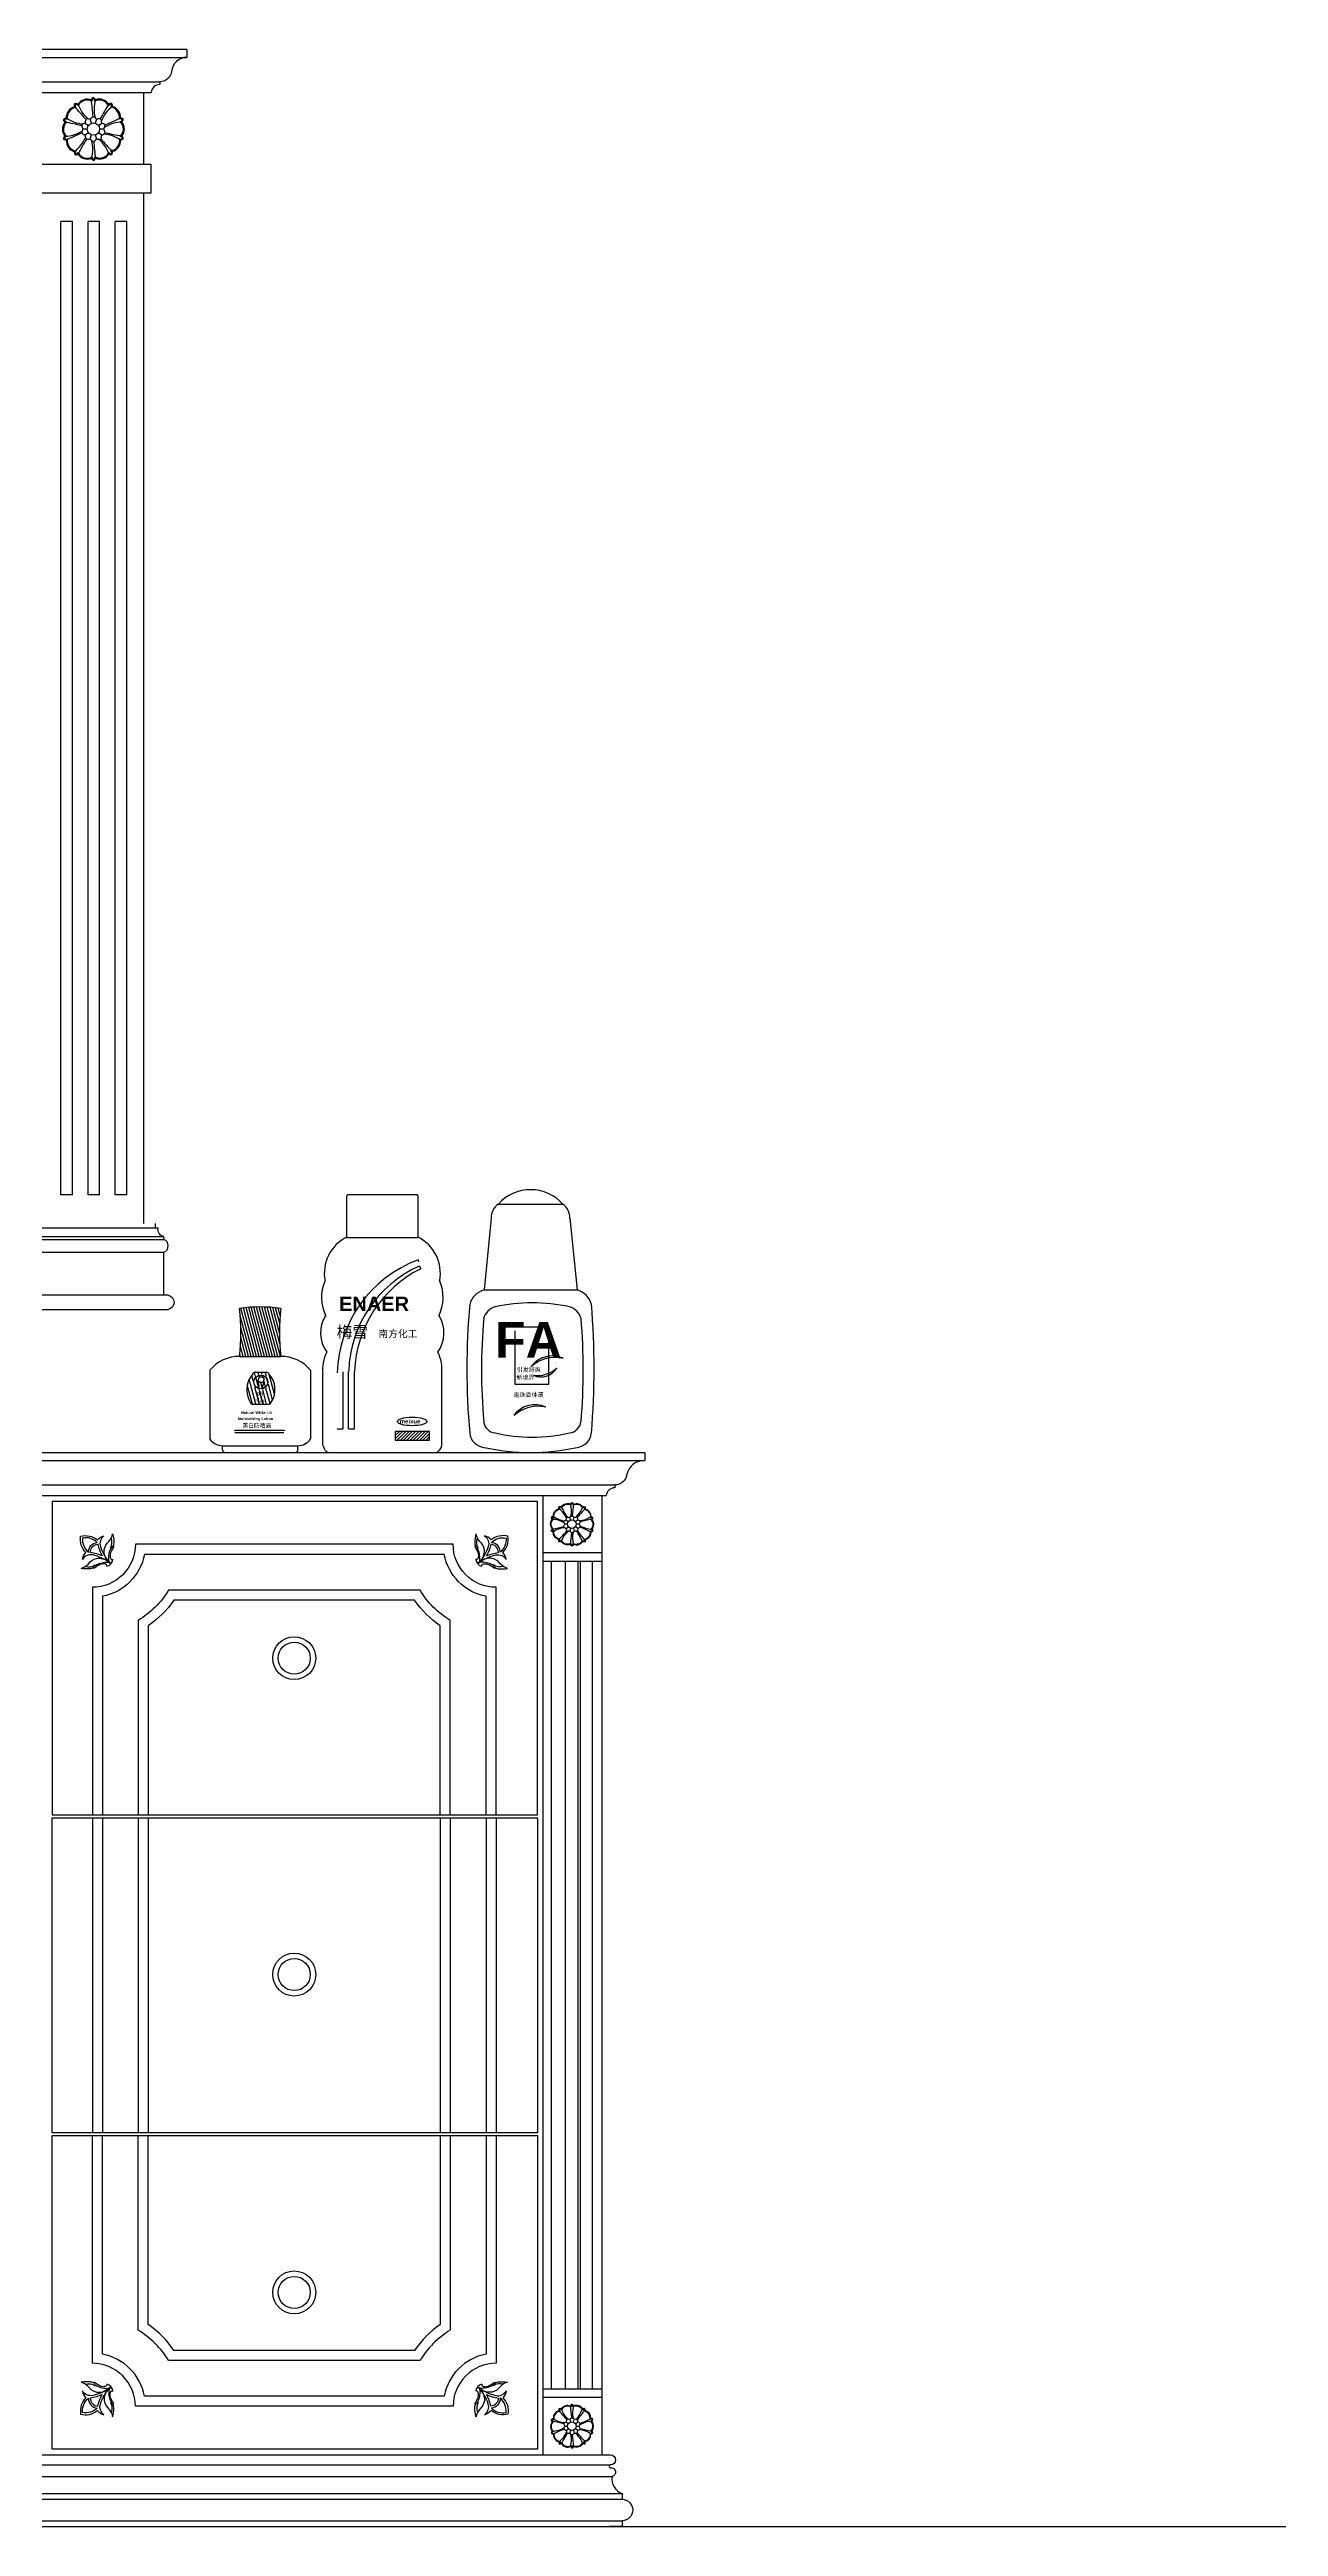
# Model space of a CAD drawing. Header units: inches. Extents: x 6.9 to 49.4, y 11.8 to 36.5.
# Drawn here: x 30.305 to 31.163, y 14.924 to 16.654 of the extents above; entities that cross this region are included whole.
import ezdxf
from ezdxf.enums import TextEntityAlignment as Align

# ---------------------------------------------------------------- set-up
doc = ezdxf.new("R2010")
doc.units = ezdxf.units.IN
doc.header["$MEASUREMENT"] = 0
for name, color, linetype in [('02', 2, 'Continuous'), ('1', 1, 'Continuous'), ('4', 4, 'Continuous'), ('8', 8, 'Continuous')]:
    doc.layers.add(name, color=color, linetype=linetype)
doc.styles.add('HT', font='swisseb.ttf')
doc.styles.add('STYLE2', font='')
doc.styles.add('STYLE4', font='dutcheb.ttf')
doc.styles.add('STYLE5', font='dutchi.ttf')
doc.styles.get('STYLE2').set_extended_font_data('SimHei')

msp = doc.modelspace()

# ---------------------------------------------------------------- hatches: boundary and pattern name
at = {"layer": '8'}
h = msp.add_hatch(dxfattribs=at)
h.set_pattern_fill('ANSI31', color=256, scale=0.0144, angle=60, style=0)
h.set_pattern_definition([(105, (9.9281895, 15.3458684), (-0.00173866649, -0.00046587428), [])])
h.paths.add_polyline_path([(30.4663, 15.7747, 0.068094), (30.4375, 15.7747, -0.05168), (30.4375, 15.7411), (30.4663, 15.7411, -0.05168)])
h = msp.add_hatch(dxfattribs=at)
h.set_pattern_fill('ANSI31', color=256, scale=0.0192, angle=60, style=0)
h.set_pattern_definition([(105, (9.9281895, 15.3458684), (-0.00231822198, -0.0006211657), [])])
h.paths.add_polyline_path([(30.458, 15.7289, 0.271674), (30.4563, 15.7301), (30.4483, 15.7301, 0.271674), (30.4467, 15.7289, 0.329653), (30.445, 15.7091, 0.311183), (30.4461, 15.7079), (30.4585, 15.7079, 0.286488), (30.4596, 15.7091, 0.350404)])
h.paths.add_polyline_path([(30.447, 15.7232, -1), (30.4578, 15.7232, -1)], flags=16)
h.paths.add_polyline_path([(30.4476, 15.7233, -1), (30.4573, 15.7233, -1)], flags=0)
edge = h.paths.add_edge_path(flags=0)
edge.add_ellipse((30.4526, 15.7249), major_axis=(-0.00007, -0.00206), ratio=0.920379, start_angle=0, end_angle=360)
h.paths.add_polyline_path([(30.4517, 15.7117), (30.4537, 15.7117), (30.4537, 15.7132), (30.4517, 15.7132)], flags=24)
h.paths.add_polyline_path([(30.447, 15.7071), (30.4557, 15.7071), (30.4557, 15.713), (30.447, 15.713)], flags=9)
h.paths.add_polyline_path([(30.4489, 15.713), (30.4555, 15.713), (30.4555, 15.7174), (30.4489, 15.7174)], flags=24)
h = msp.add_hatch(dxfattribs=at)
h.set_pattern_fill('ANSI31', color=256, scale=0.00672, angle=60, style=0)
h.set_pattern_definition([(105, (9.9281895, 15.3458684), (-0.000811377694, -0.000217407998), [])])
h.paths.add_polyline_path([(30.4686, 15.6891), (30.4686, 15.6896), (30.4343, 15.6896), (30.4343, 15.6891)])
h = msp.add_hatch(dxfattribs=at)
h.set_pattern_fill('ANSI31', color=256, scale=0.0005, style=0)
h.set_pattern_definition([(45, (10.0410008, 15.3457121), (-0.00112253202, 0.00112253202), [])])
h.paths.add_polyline_path([(30.5463, 15.6887), (30.5463, 15.6827), (30.5703, 15.6827), (30.5703, 15.6887)])

# ---------------------------------------------------------------- linework, layer by layer
at = {"layer": '02'}
for p, q in [((29.5407, 16.6484), (30.4007, 16.6484)), ((29.5597, 16.6314), (30.3817, 16.6314)), ((30.3127, 15.8539), (30.3127, 16.5339)), ((30.3207, 16.5339), (30.3127, 16.5339)), ((30.3207, 15.8539), (30.3207, 16.5339)), ((30.3317, 15.8539), (30.3317, 16.5339)), ((30.3397, 16.5339), (30.3317, 16.5339)), ((30.3397, 15.8539), (30.3397, 16.5339)), ((30.3507, 15.8539), (30.3507, 16.5339)), ((30.3587, 16.5339), (30.3507, 16.5339)), ((30.3587, 15.8539), (30.3587, 16.5339)), ((30.3207, 15.8539), (30.3127, 15.8539)), ((30.3397, 15.8539), (30.3317, 15.8539)), ((30.3587, 15.8539), (30.3507, 15.8539)), ((30.5122, 15.853), (30.5122, 15.8242)), ((30.5129, 15.8542), (30.5616, 15.8542)), ((30.5622, 15.8242), (30.5622, 15.853)), ((30.6183, 15.8476), (30.6633, 15.8476)), ((30.6133, 15.8376), (30.6083, 15.7876)), ((30.6683, 15.8376), (30.6733, 15.7876)), ((29.5567, 15.8249), (30.3847, 15.8249)), ((29.5567, 15.8229), (30.3847, 15.8229)), ((29.5567, 15.8139), (30.3847, 15.8139)), ((30.5122, 15.8242), (30.5622, 15.8242)), ((30.6083, 15.7876), (30.6733, 15.7876)), ((30.6535, 15.7616), (30.6299, 15.7616)), ((30.6535, 15.7217), (30.6535, 15.7616)), ((30.6299, 15.7591), (30.6299, 15.7217)), ((30.4167, 15.7315), (30.4167, 15.6835)), ((30.4375, 15.7411), (30.4663, 15.7411)), ((30.4483, 15.7301), (30.4563, 15.7301)), ((30.4871, 15.7315), (30.4871, 15.6835)), ((30.4957, 15.6789), (30.4957, 15.7289)), ((30.5098, 15.6905), (30.5098, 15.7303)), ((30.5137, 15.6905), (30.5137, 15.7308)), ((30.5177, 15.6905), (30.5177, 15.7307)), ((30.5788, 15.6789), (30.5788, 15.7289)), ((30.6299, 15.7217), (30.6535, 15.7217)), ((30.4461, 15.7079), (30.4585, 15.7079)), ((30.4255, 15.6787), (30.4783, 15.6787)), ((30.4255, 15.6759), (30.4255, 15.6787)), ((30.4343, 15.6896), (30.4686, 15.6896)), ((30.4343, 15.6891), (30.4343, 15.6896)), ((30.4343, 15.6881), (30.4685, 15.6881)), ((30.4686, 15.6896), (30.4686, 15.6891)), ((30.4783, 15.6759), (30.4783, 15.6787)), ((30.5057, 15.6905), (30.5098, 15.6905)), ((30.5137, 15.6905), (30.5177, 15.6905)), ((30.5703, 15.6887), (30.5463, 15.6887)), ((30.5463, 15.6887), (30.5463, 15.6827)), ((30.5463, 15.6827), (30.5703, 15.6827)), ((30.5703, 15.6827), (30.5703, 15.6887)), ((29.2207, 15.6684), (30.7207, 15.6684)), ((29.2417, 15.6514), (30.6998, 15.6514)), ((30.6497, 14.9739), (30.6497, 15.6439)), ((30.6907, 15.6039), (30.6497, 15.6039)), ((30.6907, 15.5979), (30.6497, 15.5979)), ((30.6553, 15.0199), (30.6553, 15.5979)), ((30.6653, 15.0199), (30.6653, 15.5979)), ((30.6741, 15.0199), (30.6741, 15.5979)), ((30.6757, 15.0199), (30.6757, 15.5979)), ((30.6841, 15.0199), (30.6841, 15.5979)), ((30.3347, 15.4189), (30.3347, 15.1989)), ((30.3417, 15.4189), (30.3417, 15.1989)), ((30.3667, 15.4189), (30.3667, 15.1989)), ((30.3737, 15.4189), (30.3737, 15.1989)), ((30.5777, 15.4189), (30.5777, 15.1989)), ((30.5847, 15.4189), (30.5847, 15.1989)), ((30.6097, 15.4189), (30.6097, 15.1989)), ((30.6167, 15.4189), (30.6167, 15.1989)), ((30.6907, 15.0199), (30.6497, 15.0199)), ((30.6907, 15.0139), (30.6497, 15.0139)), ((29.2462, 14.9669), (30.6967, 14.9669)), ((29.2452, 14.9589), (30.6977, 14.9589)), ((29.2382, 14.9469), (30.7047, 14.9469)), ((29.2382, 14.9429), (30.7047, 14.9429)), ((29.2382, 14.9279), (30.7047, 14.9279))]:
    msp.add_line(p, q, dxfattribs=at)
for points in [[(30.3562, 16.6055, 0.180604), (30.3543, 16.6061, 0.357474), (30.3486, 16.6141, 0.264527), (30.3481, 16.6163, 0.180604), (30.3461, 16.6157, 0.357474), (30.3368, 16.6188, 0.264527), (30.3351, 16.6204, 0.180604), (30.3339, 16.6187, 0.357474), (30.3245, 16.6157, 0.264527), (30.3222, 16.616, 0.180604), (30.3222, 16.6139, 0.357474), (30.3164, 16.606, 0.264527), (30.3144, 16.6049, 0.180604), (30.3156, 16.6032, 0.357474), (30.3155, 16.5934, 0.264527), (30.3146, 16.5913, 0.180604), (30.3165, 16.5907, 0.357474), (30.3223, 16.5826, 0.264527), (30.3227, 16.5804, 0.180604), (30.3247, 16.581, 0.357474), (30.334, 16.5779, 0.264527), (30.3357, 16.5764, 0.180604), (30.3369, 16.5781, 0.357474), (30.3463, 16.581, 0.264527), (30.3486, 16.5808, 0.180604), (30.3486, 16.5828, 0.357474), (30.3544, 16.5907, 0.264527), (30.3564, 16.5919, 0.180604), (30.3552, 16.5935, 0.357474), (30.3553, 16.6034, 0.264527)], [(30.3556, 16.6051, 0.239366), (30.3535, 16.6053, 0.425246), (30.3476, 16.6137, 0.339502), (30.3478, 16.6157, 0.239366), (30.346, 16.6146, 0.425246), (30.3363, 16.6179, 0.339502), (30.3352, 16.6197, 0.239366), (30.3344, 16.6177, 0.425246), (30.3246, 16.6147, 0.339502), (30.3227, 16.6155, 0.239366), (30.3232, 16.6135, 0.425246), (30.3171, 16.6052, 0.339502), (30.3151, 16.6048, 0.239366), (30.3167, 16.6034, 0.425246), (30.3166, 16.5932, 0.339502), (30.3152, 16.5916, 0.239366), (30.3173, 16.5915, 0.425246), (30.3232, 16.5831, 0.339502), (30.3231, 16.581, 0.239366), (30.3248, 16.5821, 0.425246), (30.3345, 16.5788, 0.339502), (30.3356, 16.5771, 0.239366), (30.3364, 16.579, 0.425246), (30.3462, 16.5821, 0.339502), (30.3481, 16.5813, 0.239366), (30.3476, 16.5833, 0.425246), (30.3537, 16.5915, 0.339502), (30.3557, 16.592, 0.239366), (30.3541, 16.5933, 0.425246), (30.3542, 16.6036, 0.339502)], [(30.6553, 15.6289, -0.180604), (30.6567, 15.6293, -0.357474), (30.6606, 15.6349, -0.264527), (30.661, 15.6364, -0.180604), (30.6623, 15.636, -0.357474), (30.6688, 15.6381, -0.264527), (30.67, 15.6392, -0.180604), (30.6708, 15.638, -0.357474), (30.6773, 15.636, -0.264527), (30.6789, 15.6361, -0.180604), (30.6789, 15.6347, -0.357474), (30.683, 15.6292, -0.264527), (30.6843, 15.6284, -0.180604), (30.6835, 15.6273, -0.357474), (30.6836, 15.6205, -0.264527), (30.6842, 15.619, -0.180604), (30.6828, 15.6186, -0.357474), (30.6789, 15.613, -0.264527), (30.6785, 15.6115, -0.180604), (30.6772, 15.6119, -0.357474), (30.6707, 15.6097, -0.264527), (30.6695, 15.6087, -0.180604), (30.6687, 15.6098, -0.357474), (30.6622, 15.6119, -0.264527), (30.6606, 15.6117, -0.180604), (30.6606, 15.6131, -0.357474), (30.6565, 15.6186, -0.264527), (30.6552, 15.6194, -0.180604), (30.656, 15.6206, -0.357474), (30.6559, 15.6274, -0.264527)], [(30.6557, 15.6286, -0.239366), (30.6572, 15.6287, -0.425246), (30.6613, 15.6345, -0.339502), (30.6612, 15.636, -0.239366), (30.6624, 15.6352, -0.425246), (30.6691, 15.6375, -0.339502), (30.6699, 15.6387, -0.239366), (30.6704, 15.6374, -0.425246), (30.6772, 15.6353, -0.339502), (30.6785, 15.6358, -0.239366), (30.6782, 15.6344, -0.425246), (30.6825, 15.6287, -0.339502), (30.6838, 15.6284, -0.239366), (30.6828, 15.6274, -0.425246), (30.6828, 15.6203, -0.339502), (30.6838, 15.6192, -0.239366), (30.6823, 15.6191, -0.425246), (30.6782, 15.6133, -0.339502), (30.6783, 15.6119, -0.239366), (30.6771, 15.6127, -0.425246), (30.6704, 15.6104, -0.339502), (30.6696, 15.6092, -0.239366), (30.6691, 15.6105, -0.425246), (30.6623, 15.6126, -0.339502), (30.661, 15.6121, -0.239366), (30.6613, 15.6135, -0.425246), (30.657, 15.6192, -0.339502), (30.6557, 15.6195, -0.239366), (30.6567, 15.6204, -0.425246), (30.6567, 15.6275, -0.339502)], [(30.3403, 15.6083, 0.114453), (30.3471, 15.5968, 0.114453), (30.3349, 15.6025, 0.32635), (30.3277, 15.5992, -0.170502), (30.3301, 15.6041, -0.243037), (30.3265, 15.6155, -0.243037), (30.3382, 15.613, -0.170502), (30.3428, 15.6159, 0.32635)], [(30.3381, 15.6112, 0.245668), (30.3278, 15.6143, 0.245668), (30.3319, 15.6044, -0.386565)], [(30.3416, 15.6018, 0.071194), (30.3332, 15.6042, -0.401726), (30.3384, 15.6099, 0.071194)], [(30.6112, 15.6083, -0.114453), (30.6044, 15.5968, -0.114453), (30.6165, 15.6025, -0.32635), (30.6238, 15.5992, 0.170502), (30.6214, 15.6041, 0.243037), (30.625, 15.6155, 0.243037), (30.6133, 15.613, 0.170502), (30.6087, 15.6159, -0.32635)], [(30.6099, 15.6018, -0.071194), (30.6183, 15.6042, 0.401726), (30.6131, 15.6099, -0.071194)], [(30.6134, 15.6112, -0.245668), (30.6237, 15.6143, -0.245668), (30.6196, 15.6044, 0.386565)], [(30.3403, 15.0095, -0.114453), (30.3471, 15.0211, -0.114453), (30.3349, 15.0154, -0.32635), (30.3277, 15.0186, 0.170502), (30.3301, 15.0138, 0.243037), (30.3265, 15.0024, 0.243037), (30.3382, 15.0049, 0.170502), (30.3428, 15.002, -0.32635)], [(30.6112, 15.0095, 0.114453), (30.6044, 15.0211, 0.114453), (30.6165, 15.0154, 0.32635), (30.6238, 15.0186, -0.170502), (30.6214, 15.0138, -0.243037), (30.625, 15.0024, -0.243037), (30.6133, 15.0049, -0.170502), (30.6087, 15.002, 0.32635)], [(30.3381, 15.0066, -0.245668), (30.3278, 15.0035, -0.245668), (30.3319, 15.0135, 0.386565)], [(30.3416, 15.0161, -0.071194), (30.3332, 15.0136, 0.401726), (30.3384, 15.0079, -0.071194)], [(30.6099, 15.0161, 0.071194), (30.6183, 15.0136, -0.401726), (30.6131, 15.0079, 0.071194)], [(30.6134, 15.0066, 0.245668), (30.6237, 15.0035, 0.245668), (30.6196, 15.0135, -0.386565)], [(30.6553, 14.989, 0.180604), (30.6567, 14.9886, 0.357474), (30.6606, 14.983, 0.264527), (30.661, 14.9815, 0.180604), (30.6623, 14.9819, 0.357474), (30.6688, 14.9797, 0.264527), (30.67, 14.9787, 0.180604), (30.6708, 14.9798, 0.357474), (30.6773, 14.9819, 0.264527), (30.6789, 14.9817, 0.180604), (30.6789, 14.9831, 0.357474), (30.683, 14.9886, 0.264527), (30.6843, 14.9894, 0.180604), (30.6835, 14.9906, 0.357474), (30.6836, 14.9974, 0.264527), (30.6842, 14.9989, 0.180604), (30.6828, 14.9993, 0.357474), (30.6789, 15.0049, 0.264527), (30.6785, 15.0064, 0.180604), (30.6772, 15.006, 0.357474), (30.6707, 15.0081, 0.264527), (30.6695, 15.0092, 0.180604), (30.6687, 15.008, 0.357474), (30.6622, 15.006, 0.264527), (30.6606, 15.0061, 0.180604), (30.6606, 15.0047, 0.357474), (30.6565, 14.9992, 0.264527), (30.6552, 14.9984, 0.180604), (30.656, 14.9973, 0.357474), (30.6559, 14.9905, 0.264527)], [(30.6557, 14.9892, 0.239366), (30.6572, 14.9891, 0.425246), (30.6613, 14.9833, 0.339502), (30.6612, 14.9819, 0.239366), (30.6624, 14.9827, 0.425246), (30.6691, 14.9804, 0.339502), (30.6699, 14.9792, 0.239366), (30.6704, 14.9805, 0.425246), (30.6772, 14.9826, 0.339502), (30.6785, 14.9821, 0.239366), (30.6782, 14.9835, 0.425246), (30.6825, 14.9892, 0.339502), (30.6838, 14.9895, 0.239366), (30.6828, 14.9904, 0.425246), (30.6828, 14.9975, 0.339502), (30.6838, 14.9986, 0.239366), (30.6823, 14.9987, 0.425246), (30.6782, 15.0045, 0.339502), (30.6783, 15.006, 0.239366), (30.6771, 15.0052, 0.425246), (30.6704, 15.0075, 0.339502), (30.6696, 15.0087, 0.239366), (30.6691, 15.0074, 0.425246), (30.6623, 15.0053, 0.339502), (30.661, 15.0058, 0.239366), (30.6613, 15.0044, 0.425246), (30.657, 14.9987, 0.339502), (30.6557, 14.9984, 0.239366), (30.6567, 14.9974, 0.425246), (30.6567, 14.9903, 0.339502)]]:
    msp.add_lwpolyline(points, format="xyb", close=True, dxfattribs=at)
for points in [[(30.3296, 16.6026, 0.1255), (30.3272, 16.601, 0.1255), (30.3282, 16.5984)], [(30.3311, 16.5984), (30.3282, 16.5984, 0.1255), (30.3272, 16.5957, 0.1255), (30.3296, 16.5941)], [(30.3341, 16.6025), (30.3332, 16.6052, 0.1255), (30.3303, 16.6054, 0.1255), (30.3296, 16.6026), (30.3319, 16.6009)], [(30.3319, 16.5958), (30.3296, 16.5941, 0.1255), (30.3303, 16.5914, 0.1255), (30.3332, 16.5915), (30.3341, 16.5943)], [(30.3376, 16.6052, 0.1255), (30.3354, 16.607, 0.1255), (30.3332, 16.6052)], [(30.3332, 16.5915, 0.1255), (30.3354, 16.5897, 0.1255), (30.3376, 16.5915)], [(30.3389, 16.6009), (30.3412, 16.6026, 0.1255), (30.3405, 16.6054, 0.1255), (30.3376, 16.6052), (30.3367, 16.6025)], [(30.3367, 16.5943), (30.3376, 16.5915, 0.1255), (30.3405, 16.5914, 0.1255), (30.3412, 16.5941), (30.3389, 16.5958)], [(30.3412, 16.5941, 0.1255), (30.3436, 16.5957, 0.1255), (30.3426, 16.5984), (30.3397, 16.5984)], [(30.3426, 16.5984, 0.1255), (30.3436, 16.601, 0.1255), (30.3412, 16.6026)], [(30.6668, 15.6239), (30.6648, 15.6239, -0.1255), (30.664, 15.6258, -0.1255), (30.6657, 15.6269), (30.6673, 15.6257)], [(30.6657, 15.621, -0.1255), (30.664, 15.6221, -0.1255), (30.6648, 15.6239)], [(30.6657, 15.6269, -0.1255), (30.6662, 15.6288, -0.1255), (30.6682, 15.6287)], [(30.6688, 15.6211), (30.6682, 15.6192, -0.1255), (30.6662, 15.6191, -0.1255), (30.6657, 15.621), (30.6673, 15.6222)], [(30.6688, 15.6268), (30.6682, 15.6287, -0.1255), (30.6697, 15.6299, -0.1255), (30.6713, 15.6287)], [(30.6707, 15.6268), (30.6713, 15.6287, -0.1255), (30.6733, 15.6288, -0.1255), (30.6738, 15.6269), (30.6722, 15.6257)], [(30.6747, 15.6239, -0.1255), (30.6754, 15.6221, -0.1255), (30.6738, 15.621), (30.6722, 15.6222)], [(30.6738, 15.6269, -0.1255), (30.6754, 15.6258, -0.1255), (30.6747, 15.6239), (30.6727, 15.6239)], [(30.3448, 15.5946, 0.389922), (30.3437, 15.5962, 0.131088), (30.3409, 15.5961, 0.101042), (30.3375, 15.5943, -0.042253), (30.3358, 15.5931), (30.3362, 15.5941, -0.139363), (30.3333, 15.5929, -0.067964), (30.3268, 15.5931, 0.143552), (30.3319, 15.5963, -0.172083), (30.3375, 15.6, -0.208364), (30.3458, 15.598, -0.208364), (30.3429, 15.606, -0.172083), (30.3461, 15.6119, 0.143552), (30.3488, 15.6173, -0.067964), (30.3496, 15.6109, -0.139363), (30.3487, 15.6079), (30.3497, 15.6084, -0.042253), (30.3487, 15.6066, 0.101042), (30.3472, 15.603, 0.131088), (30.3474, 15.6002, 0.389922), (30.3491, 15.5993)], [(30.3297, 15.5944, 0.209857), (30.3367, 15.5956), (30.3364, 15.5947, -0.07402), (30.3395, 15.5965, -0.056018), (30.3437, 15.5974, -0.238195), (30.3471, 15.5968, -0.238195), (30.3462, 15.6001, -0.056018), (30.3466, 15.6044, -0.07402), (30.3482, 15.6077), (30.3473, 15.6073, 0.209857), (30.3478, 15.6143, 0.209857)], [(30.6167, 15.4209), (30.6167, 15.5799, -0.414214), (30.5867, 15.6099), (30.3647, 15.6099, -0.414214), (30.3347, 15.5799), (30.3347, 15.4209)], [(30.6067, 15.5946, -0.389922), (30.6078, 15.5962, -0.131088), (30.6106, 15.5961, -0.101042), (30.614, 15.5943, 0.042253), (30.6157, 15.5931), (30.6153, 15.5941, 0.139363), (30.6182, 15.5929, 0.067964), (30.6247, 15.5931, -0.143552), (30.6196, 15.5963, 0.172083), (30.614, 15.6, 0.208364), (30.6057, 15.598, 0.208364), (30.6085, 15.606, 0.172083), (30.6054, 15.6119, -0.143552), (30.6027, 15.6173, 0.067964), (30.6019, 15.6109, 0.139363), (30.6028, 15.6079), (30.6018, 15.6084, 0.042253), (30.6028, 15.6066, -0.101042), (30.6043, 15.603, -0.131088), (30.6041, 15.6002, -0.389922), (30.6024, 15.5993)], [(30.6217, 15.5944, -0.209857), (30.6148, 15.5956), (30.6151, 15.5947, 0.07402), (30.612, 15.5965, 0.056018), (30.6078, 15.5974, 0.238195), (30.6044, 15.5968, 0.238195), (30.6053, 15.6001, 0.056018), (30.6048, 15.6044, 0.07402), (30.6033, 15.6077), (30.6042, 15.6073, -0.209857), (30.6037, 15.6143, -0.209857)], [(30.6707, 15.6211), (30.6713, 15.6192, -0.1255), (30.6697, 15.6179, -0.1255), (30.6682, 15.6192)], [(30.6738, 15.621, -0.1255), (30.6733, 15.6191, -0.1255), (30.6713, 15.6192)], [(30.6097, 15.4209), (30.6097, 15.5736, -0.306633), (30.5804, 15.6029), (30.3711, 15.6029, -0.306633), (30.3417, 15.5736), (30.3417, 15.4209)], [(30.5847, 15.4209), (30.5847, 15.5568, -0.122138), (30.5636, 15.5779), (30.3879, 15.5779, -0.122138), (30.3667, 15.5568), (30.3667, 15.4209)], [(30.5777, 15.4209), (30.5777, 15.553, -0.092614), (30.5598, 15.5709), (30.3917, 15.5709, -0.092614), (30.3737, 15.553), (30.3737, 15.4209)], [(30.6167, 15.1969), (30.6167, 15.0379, 0.414214), (30.5867, 15.0079), (30.3647, 15.0079, 0.414214), (30.3347, 15.0379), (30.3347, 15.1969)], [(30.6097, 15.1969), (30.6097, 15.0443, 0.306633), (30.5804, 15.0149), (30.3711, 15.0149, 0.306633), (30.3417, 15.0443), (30.3417, 15.1969)], [(30.5847, 15.1969), (30.5847, 15.061, 0.122138), (30.5636, 15.0399), (30.3879, 15.0399, 0.122138), (30.3667, 15.061), (30.3667, 15.1969)], [(30.5777, 15.1969), (30.5777, 15.0649, 0.092614), (30.5598, 15.0469), (30.3917, 15.0469, 0.092614), (30.3737, 15.0649), (30.3737, 15.1969)], [(30.3448, 15.0233, -0.389922), (30.3437, 15.0217, -0.131088), (30.3409, 15.0218, -0.101042), (30.3375, 15.0236, 0.042253), (30.3358, 15.0248), (30.3362, 15.0238, 0.139363), (30.3333, 15.0249, 0.067964), (30.3268, 15.0247, -0.143552), (30.3319, 15.0215, 0.172083), (30.3375, 15.0178, 0.208364), (30.3458, 15.0199, 0.208364), (30.3429, 15.0119, 0.172083), (30.3461, 15.0059, -0.143552), (30.3488, 15.0006, 0.067964), (30.3496, 15.0069, 0.139363), (30.3487, 15.0099), (30.3497, 15.0095, 0.042253), (30.3487, 15.0113, -0.101042), (30.3472, 15.0148, -0.131088), (30.3474, 15.0177, -0.389922), (30.3491, 15.0186)], [(30.3297, 15.0234, -0.209857), (30.3367, 15.0222), (30.3364, 15.0232, 0.07402), (30.3395, 15.0214, 0.056018), (30.3437, 15.0205, 0.238195), (30.3471, 15.0211, 0.238195), (30.3462, 15.0177, 0.056018), (30.3466, 15.0135, 0.07402), (30.3482, 15.0102), (30.3473, 15.0106, -0.209857), (30.3478, 15.0036, -0.209857)], [(30.6067, 15.0233, 0.389922), (30.6078, 15.0217, 0.131088), (30.6106, 15.0218, 0.101042), (30.614, 15.0236, -0.042253), (30.6157, 15.0248), (30.6153, 15.0238, -0.139363), (30.6182, 15.0249, -0.067964), (30.6247, 15.0247, 0.143552), (30.6196, 15.0215, -0.172083), (30.614, 15.0178, -0.208364), (30.6057, 15.0199, -0.208364), (30.6085, 15.0119, -0.172083), (30.6054, 15.0059, 0.143552), (30.6027, 15.0006, -0.067964), (30.6019, 15.0069, -0.139363), (30.6028, 15.0099), (30.6018, 15.0095, -0.042253), (30.6028, 15.0113, 0.101042), (30.6043, 15.0148, 0.131088), (30.6041, 15.0177, 0.389922), (30.6024, 15.0186)], [(30.6217, 15.0234, 0.209857), (30.6148, 15.0222), (30.6151, 15.0232, -0.07402), (30.612, 15.0214, -0.056018), (30.6078, 15.0205, -0.238195), (30.6044, 15.0211, -0.238195), (30.6053, 15.0177, -0.056018), (30.6048, 15.0135, -0.07402), (30.6033, 15.0102), (30.6042, 15.0106, 0.209857), (30.6037, 15.0036, 0.209857)], [(30.6707, 14.9968), (30.6713, 14.9987, 0.1255), (30.6697, 14.9999, 0.1255), (30.6682, 14.9987), (30.6688, 14.9968)], [(30.6657, 14.9969, 0.1255), (30.664, 14.9958, 0.1255), (30.6648, 14.9939), (30.6668, 14.9939)], [(30.6648, 14.9939, 0.1255), (30.664, 14.9921, 0.1255), (30.6657, 14.991), (30.6673, 14.9922)], [(30.6682, 14.9987, 0.1255), (30.6662, 14.9988, 0.1255), (30.6657, 14.9969), (30.6673, 14.9957)], [(30.6657, 14.991, 0.1255), (30.6662, 14.9891, 0.1255), (30.6682, 14.9892)], [(30.6688, 14.9911), (30.6682, 14.9892, 0.1255), (30.6697, 14.9879, 0.1255), (30.6713, 14.9892)], [(30.6707, 14.9911), (30.6713, 14.9892, 0.1255), (30.6733, 14.9891, 0.1255), (30.6738, 14.991), (30.6722, 14.9922)], [(30.6722, 14.9957), (30.6738, 14.9969, 0.1255), (30.6733, 14.9988, 0.1255), (30.6713, 14.9987)], [(30.6727, 14.9939), (30.6747, 14.9939, 0.1255), (30.6754, 14.9958, 0.1255), (30.6738, 14.9969)], [(30.6738, 14.991, 0.1255), (30.6754, 14.9921, 0.1255), (30.6747, 14.9939)]]:
    msp.add_lwpolyline(points, format="xyb", dxfattribs=at)
for points in [[(30.6457, 15.4209), (30.6457, 15.6399), (30.3067, 15.6399), (30.3067, 15.4209)], [(30.3067, 15.1989), (30.3067, 15.4189), (30.6457, 15.4189), (30.6457, 15.1989)], [(30.6457, 15.1969), (30.6457, 14.9779), (30.3067, 14.9779), (30.3067, 15.1969)]]:
    msp.add_lwpolyline(points, close=True, dxfattribs=at)
for centre, radius in [((30.3354, 16.5984), 0.00431), ((30.4524, 15.7233), 0.00485), ((30.6697, 15.6239), 0.003), ((30.4757, 15.5304), 0.015), ((30.4757, 15.5304), 0.0112), ((30.4757, 15.3094), 0.015), ((30.4757, 15.3094), 0.0112), ((30.4757, 15.0874), 0.015), ((30.4757, 15.0874), 0.0112), ((30.6697, 14.9939), 0.003)]:
    msp.add_circle(centre, radius, dxfattribs=at)
for centre, radius, start, end in [((30.2059, 16.5003), 0.1626, 40.1226, 44.3077), ((30.3471, 16.6238), 0.0239, 199.5482, 229.6834), ((30.173, 16.5952), 0.1626, 4.1226, 8.3077), ((30.3598, 16.6121), 0.0239, 163.5482, 193.6834), ((30.2021, 16.6913), 0.1626, 328.1226, 332.3077), ((30.3631, 16.5951), 0.0239, 127.5482, 157.6834), ((30.3149, 16.6173), 0.0239, 271.5482, 301.6834), ((30.2882, 16.4429), 0.1626, 76.1226, 80.3077), ((30.3299, 16.6258), 0.0239, 235.5482, 265.6834), ((30.3886, 16.4449), 0.1626, 112.1226, 116.3077), ((30.3077, 16.6016), 0.0239, 307.5482, 337.6834), ((30.4687, 16.5055), 0.1626, 148.1226, 152.3077), ((30.3237, 16.573), 0.0239, 19.5482, 49.6834), ((30.4649, 16.6964), 0.1626, 220.1226, 224.3077), ((30.3409, 16.571), 0.0239, 55.5482, 85.6834), ((30.2822, 16.7519), 0.1626, 292.1226, 296.3077), ((30.3559, 16.5794), 0.0239, 91.5482, 121.6834), ((30.3826, 16.7538), 0.1626, 256.1226, 260.3077), ((30.3111, 16.5847), 0.0239, 343.5482, 13.6834), ((30.4978, 16.6015), 0.1626, 184.1226, 188.3077), ((30.5216, 15.8487), 0.0103, 147.5819, 155.1798), ((30.5529, 15.8487), 0.0103, 24.8202, 32.4181), ((30.6254, 15.8377), 0.0122, 126.1024, 180.7675), ((30.6408, 15.8274), 0.0302, 41.8444, 138.1556), ((30.6561, 15.8377), 0.0122, 359.2325, 53.8976), ((30.5247, 15.7993), 0.028, 116.5225, 190.806), ((30.5496, 15.7992), 0.0282, 349.5726, 63.3421), ((30.5922, 15.7274), 0.0865, 110.3034, 178.4764), ((30.5966, 15.7283), 0.0829, 113.8786, 178.2364), ((30.6016, 15.7273), 0.0839, 116.5217, 177.6831), ((30.5605, 15.8071), 0.00225, 0, 40.261), ((30.5616, 15.802), 0.00258, 9.2621, 54.7827), ((30.5235, 15.7823), 0.0288, 155.8342, 206.8588), ((30.5506, 15.7824), 0.0291, 333.3081, 23.6281), ((30.6123, 15.7735), 0.0146, 105.9584, 164.0416), ((30.642, 15.6524), 0.1261, 78.0997, 101.9003), ((30.6693, 15.7735), 0.0146, 15.9584, 74.0416), ((30.4519, 15.6695), 0.1062, 82.209, 97.791), ((30.2754, 15.7579), 0.163, 354.0831, 5.9169), ((30.6284, 15.7579), 0.163, 174.0831, 185.9169), ((30.5171, 15.7576), 0.023, 148.5438, 215.5497), ((30.5573, 15.7576), 0.023, 324.4503, 31.4562), ((31.1152, 15.7326), 0.5189, 175.025, 184.975), ((31.0216, 15.7317), 0.4151, 175.025, 184.975), ((30.6192, 15.7645), 0.0117, 105.9584, 164.0416), ((30.6648, 15.7645), 0.0117, 15.9584, 74.0416), ((30.2625, 15.7317), 0.4151, 355.025, 4.975), ((30.1663, 15.7326), 0.5189, 355.025, 4.975), ((30.5243, 15.7317), 0.0288, 154.264, 185.5494), ((30.5501, 15.7317), 0.0288, 354.4506, 25.736), ((30.4376, 15.7137), 0.0275, 90.1209, 139.4294), ((30.4592, 15.7179), 0.0167, 138.6643, 211.6441), ((30.4485, 15.7281), 0.00204, 94.7366, 155.5323), ((30.4561, 15.7281), 0.00204, 24.4677, 85.2634), ((30.4464, 15.718), 0.0159, 326.2354, 43.4781), ((30.4662, 15.7137), 0.0275, 40.5706, 89.8791), ((30.6559, 15.7233), 0.0182, 65.448, 143.4749), ((30.658, 15.7154), 0.025, 77.2923, 131.6305), ((30.6481, 15.7396), 0.0128, 245.4383, 328.7724), ((30.6457, 15.7476), 0.0198, 261.5865, 312.6242), ((30.4464, 15.7093), 0.00141, 188.7031, 257.8441), ((30.4459, 15.7204), 0.00527, 341.3735, 47.0865), ((30.4582, 15.72), 0.00466, 133.0408, 198.5299), ((30.4581, 15.7094), 0.00154, 285.8312, 349.7767), ((30.617, 15.6967), 0.00905, 186.3299, 263.6701), ((30.6438, 15.6892), 0.0182, 65.448, 143.4749), ((30.6459, 15.6813), 0.025, 77.2923, 131.6305), ((30.667, 15.6967), 0.00905, 276.3299, 353.6701), ((30.4261, 15.6903), 0.0116, 215.8366, 266.9425), ((30.4278, 15.6763), 0.00236, 189.8274, 260.1726), ((30.476, 15.6763), 0.00236, 279.8274, 350.1726), ((30.4784, 15.689), 0.0102, 269.3342, 327.8867), ((30.5028, 15.6803), 0.00708, 191.0792, 243.8815), ((30.5713, 15.6808), 0.00773, 297.2321, 345.9928), ((30.6095, 15.6888), 0.0113, 186.3299, 263.6701), ((30.6408, 15.8217), 0.1477, 257.2912, 282.7088), ((30.642, 15.803), 0.1182, 257.2912, 282.7088), ((30.672, 15.6888), 0.0113, 276.3299, 353.6701), ((30.6555, 15.6108), 0.0166, 58.3166, 88.4518), ((30.637, 15.7319), 0.1129, 279.6923, 283.8774), ((30.7067, 15.7305), 0.1129, 243.6923, 247.8774), ((30.6505, 15.6217), 0.0166, 22.3166, 52.4518), ((30.7623, 15.6884), 0.1129, 207.6923, 211.8774), ((30.6528, 15.6334), 0.0166, 346.3166, 16.4518), ((30.7825, 15.6217), 0.1129, 171.6923, 175.8774), ((30.6616, 15.6416), 0.0166, 310.3166, 340.4518), ((30.7597, 15.5559), 0.1129, 135.6923, 139.8774), ((30.6736, 15.643), 0.0166, 274.3166, 304.4518), ((30.684, 15.6371), 0.0166, 238.3166, 268.4518), ((30.6328, 15.5173), 0.1129, 63.6923, 67.8774), ((30.7025, 15.516), 0.1129, 99.6923, 103.8774), ((30.6659, 15.6049), 0.0166, 94.3166, 124.4518), ((30.5798, 15.692), 0.1129, 315.6923, 319.8774), ((30.6778, 15.6063), 0.0166, 130.3166, 160.4518), ((30.557, 15.6261), 0.1129, 351.6923, 355.8774), ((30.6867, 15.6144), 0.0166, 166.3166, 196.4518), ((30.5772, 15.5594), 0.1129, 27.6923, 31.8774), ((30.689, 15.6262), 0.0166, 202.3166, 232.4518), ((30.3435, 15.6), 0.00561, 283.2651, 352.1574), ((30.608, 15.6), 0.00561, 187.8426, 256.7349), ((30.3435, 15.0178), 0.00561, 7.8426, 76.7349), ((30.608, 15.0178), 0.00561, 103.2651, 172.1574), ((30.6659, 15.013), 0.0166, 235.5482, 265.6834), ((30.5798, 14.9259), 0.1129, 40.1226, 44.3077), ((30.6778, 15.0116), 0.0166, 199.5482, 229.6834), ((30.557, 14.9917), 0.1129, 4.1226, 8.3077), ((30.6867, 15.0034), 0.0166, 163.5482, 193.6834), ((30.5772, 15.0584), 0.1129, 328.1226, 332.3077), ((30.689, 14.9917), 0.0166, 127.5482, 157.6834), ((30.6328, 15.1005), 0.1129, 292.1226, 296.3077), ((30.6555, 15.0071), 0.0166, 271.5482, 301.6834), ((30.637, 14.886), 0.1129, 76.1226, 80.3077), ((30.7067, 14.8873), 0.1129, 112.1226, 116.3077), ((30.6505, 14.9962), 0.0166, 307.5482, 337.6834), ((30.7623, 14.9294), 0.1129, 148.1226, 152.3077), ((30.6528, 14.9844), 0.0166, 343.5482, 13.6834), ((30.7825, 14.9961), 0.1129, 184.1226, 188.3077), ((30.6616, 14.9763), 0.0166, 19.5482, 49.6834), ((30.7597, 15.062), 0.1129, 220.1226, 224.3077), ((30.6736, 14.9749), 0.0166, 55.5482, 85.6834), ((30.684, 14.9808), 0.0166, 91.5482, 121.6834), ((30.7025, 15.1019), 0.1129, 256.1226, 260.3077)]:
    msp.add_arc(centre, radius, start, end, dxfattribs=at)
for centre, major_axis, ratio in [((30.4526, 15.7249), (-0.00007, -0.00206), 0.920379), ((30.5581, 15.6957), (0.0103, 0), 0.289176)]:
    msp.add_ellipse(centre, major_axis=major_axis, ratio=ratio, start_param=-1.570796, end_param=4.712389, dxfattribs=at)
at = {"layer": '1'}
msp.add_line((28.702, 14.9239), (49.0282, 14.9239), dxfattribs=at)
at = {"layer": '4'}
for p, q in [((30.3707, 16.5739), (30.3707, 16.6239)), ((29.5657, 16.5739), (30.3757, 16.5739)), ((30.3757, 16.5539), (30.3757, 16.5739)), ((29.5657, 16.5539), (30.3757, 16.5539)), ((30.3707, 15.8339), (30.3707, 16.5539)), ((30.3847, 15.7839), (30.3847, 15.8139)), ((30.6907, 14.9739), (30.6907, 15.6439)), ((29.2462, 14.9739), (30.6967, 14.9739))]:
    msp.add_line(p, q, dxfattribs=at)
for points in [[(30.4007, 16.6539), (29.5407, 16.6539), (29.5407, 16.6484, -0.405841), (29.5515, 16.6386, 0.374451), (29.5597, 16.6314), (29.5597, 16.6294, -0.399943), (29.5657, 16.6239), (30.3757, 16.6239)], [(30.4007, 16.6539), (30.4007, 16.6484, 0.405841), (30.39, 16.6386, -0.374451), (30.3817, 16.6314), (30.3817, 16.6294, 0.399943), (30.3757, 16.6239)], [(29.5567, 15.8139, -0.661366), (29.5567, 15.8229), (29.5567, 15.8249, 0.466626), (29.5607, 15.8309), (30.3807, 15.8309)], [(30.3847, 15.8139, 0.661366), (30.3847, 15.8229), (30.3847, 15.8249, -0.466626), (30.3807, 15.8309)], [(30.3877, 15.7839), (29.5537, 15.7839, 0.811721), (29.5537, 15.7739), (30.3877, 15.7739)], [(30.3877, 15.7839, -0.811721), (30.3877, 15.7739)], [(30.7207, 15.6739), (29.2207, 15.6739), (29.2207, 15.6684, -0.367114), (29.2335, 15.6586, 0.374451), (29.2417, 15.6514), (29.2417, 15.6494, -0.399943), (29.2477, 15.6439), (30.6937, 15.6439)], [(30.7207, 15.6739), (30.7207, 15.6684, 0.367114), (30.708, 15.6586, -0.374451), (30.6997, 15.6514), (30.6997, 15.6494, 0.399943), (30.6937, 15.6439)], [(30.6967, 14.9739, -1), (30.6967, 14.9669, 1), (30.6967, 14.9649, -0.980432), (30.6977, 14.9589, 0.353813), (30.7047, 14.9469), (30.7047, 14.9429, -1), (30.7047, 14.9279), (30.7047, 14.9239), (30.6957, 14.9239)]]:
    msp.add_lwpolyline(points, format="xyb", dxfattribs=at)
msp.add_lwpolyline([(30.3787, 15.8309), (30.3787, 15.8339)], dxfattribs=at)

# ---------------------------------------------------------------- texts
at = {"layer": '02'}
for s, height, style, p in [('ENAER', 0.01, 'HT', (30.507, 15.7729)), ('FA', 0.025, 'HT', (30.616, 15.7402)), ('南方化工', 0.005, 'STYLE4', (30.5345, 15.7545)), ('新境界', 0.003, 'STYLE5', (30.631, 15.725)), ('引发舒爽', 0.003, 'STYLE5', (30.6311, 15.7304)), ('olay', 0.00288, 'STYLE5', (30.448, 15.709)), ('oil', 0.00288, 'HT', (30.4495, 15.7138)), ('of', 0.00096, 'HT', (30.4519, 15.712)), ('走珠香体液', 0.003, 'STYLE2', (30.6289, 15.7129)), ('Moisturizing Lotion', 0.00192, 'HT', (30.4362, 15.6967)), ('Natural White UV', 0.00192, 'HT', (30.4386, 15.7009)), ('美白防晒露', 0.00288, 'HT', (30.4395, 15.6915)), ('meixue', 0.003, 'HT', (30.5494, 15.6943))]:
    msp.add_text(s, height=height, dxfattribs=dict(at, style=style)).set_placement(p)
at = {"layer": '02', "style": 'STYLE4'}
msp.add_text('梅雪', height=0.008, dxfattribs=at).set_placement((30.5163, 15.7543), align=Align.CENTER)

doc.saveas('drawing.dxf')
